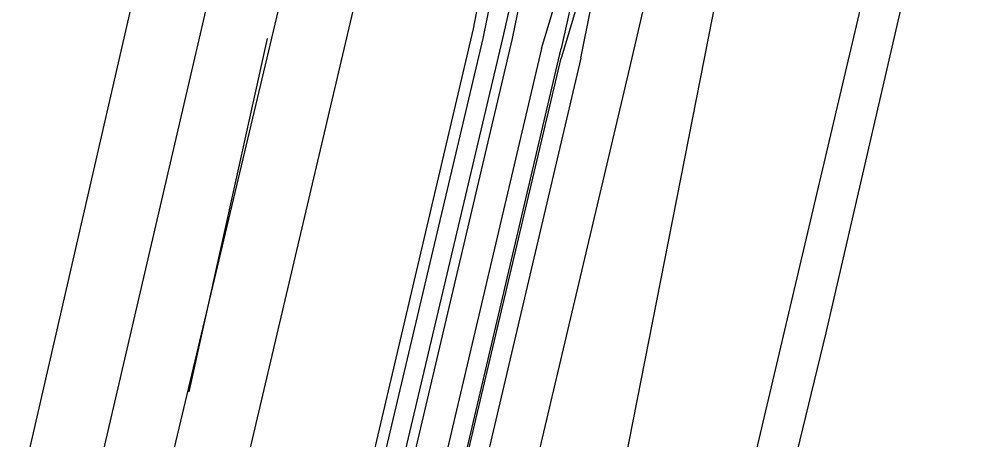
# Model space of a CAD drawing. Header units: feet. Extents: x -84 to 198, y -22 to 181.
# Drawn here: x 42.382 to 43.667, y 18.539 to 19.111 of the extents above; entities that cross this region are included whole.
import ezdxf

# ---------------------------------------------------------------- set-up
doc = ezdxf.new("R2010")
doc.units = ezdxf.units.FT
doc.layers.add('A-AREA-UNIDAD', color=30, linetype='CONTINUOUS')
doc.layers.add('A-LINEA', color=7, linetype='CONTINUOUS')

msp = doc.modelspace()

# ---------------------------------------------------------------- linework, layer by layer
at = {"layer": 'A-AREA-UNIDAD'}
for points in [[(17.248, 32.2489), (19.52, 25.6889), (23.552, 16.7289), (24.352, 16.7289), (24.4, 16.1956), (29.84, 14.72), (40.96, 12.2844), (45.408, 31.6089)], [(46.208, 30.72), (45.088, 25.6889), (44.88, 25.44), (46.16, 25.0489), (45.632, 22.8089), (45.36, 22.2756), (44.128, 22.56), (44.128, 21.6), (43.68, 20.16), (43.648, 19.3244), (43.36, 19.2889), (42.72, 16.0356), (41.952, 13.4044), (41.952, 12.7644), (41.312, 12.7289), (41.44, 11.0044), (41.2, 10.0444), (46.752, 9.1556), (54.88, 8.2844), (61.68, 7.8756), (67.328, 7.8756)]]:
    msp.add_lwpolyline(points, dxfattribs=at)
at = {"layer": 'A-LINEA'}
for p, q in [((41.3333, 13.2178), (42.84, 19.5644)), ((43.2133, 19.0444), (43.3067, 19.4444)), ((42.0933, 13.0444), (43.5867, 19.3778)), ((43.08, 19.2578), (43.04, 19.0844)), ((43.0133, 19.1644), (43, 19.0978)), ((43.0267, 19.1511), (43.0133, 19.0844)), ((42.84, 19.1378), (42.2133, 16.4711)), ((43, 19.0978), (42.3733, 16.4311)), ((43.0133, 19.0844), (42.3867, 16.4311)), ((43.04, 19.0844), (42.4133, 16.4311)), ((43.0533, 19.0844), (42.4267, 16.4311)), ((42.72, 19.0844), (42.6133, 18.6044)), ((42.5867, 16.3911), (43.2133, 19.0444))]:
    msp.add_line(p, q, dxfattribs=at)
for points in [[(44.9467, 20.2311), (44.2533, 17.3111), (42.32, 17.7644), (43, 20.6844), (44.9467, 20.2311)], [(43.72, 19.6978), (43.6667, 19.4711), (43.6, 19.2044), (43.48, 18.6844), (43.2267, 17.6444), (42.9867, 16.6311), (42.76, 15.6444), (42.52, 14.6711), (42.3067, 13.7244), (42.08, 12.7911), (41.8667, 11.8844)], [(43.0933, 19.0711), (43.1333, 19.2044), (43.1467, 19.2044), (43.1467, 19.1911), (43.12, 19.0711)], [(43.1467, 19.0578), (43.1733, 19.1911), (43.16, 19.2044), (43.16, 19.1911), (43.12, 19.0578)], [(43.08, 19.1511), (43.08, 19.1511), (43.0667, 19.1511), (43.0533, 19.0844)], [(43.0933, 19.0711), (42.4533, 16.3511), (42.4667, 16.3511), (42.48, 16.3511), (43.12, 19.0711)], [(43.1467, 19.0578), (42.5067, 16.3378), (42.4933, 16.3378), (42.48, 16.3511), (43.12, 19.0578)]]:
    msp.add_lwpolyline(points, dxfattribs=at)

doc.saveas('drawing.dxf')
